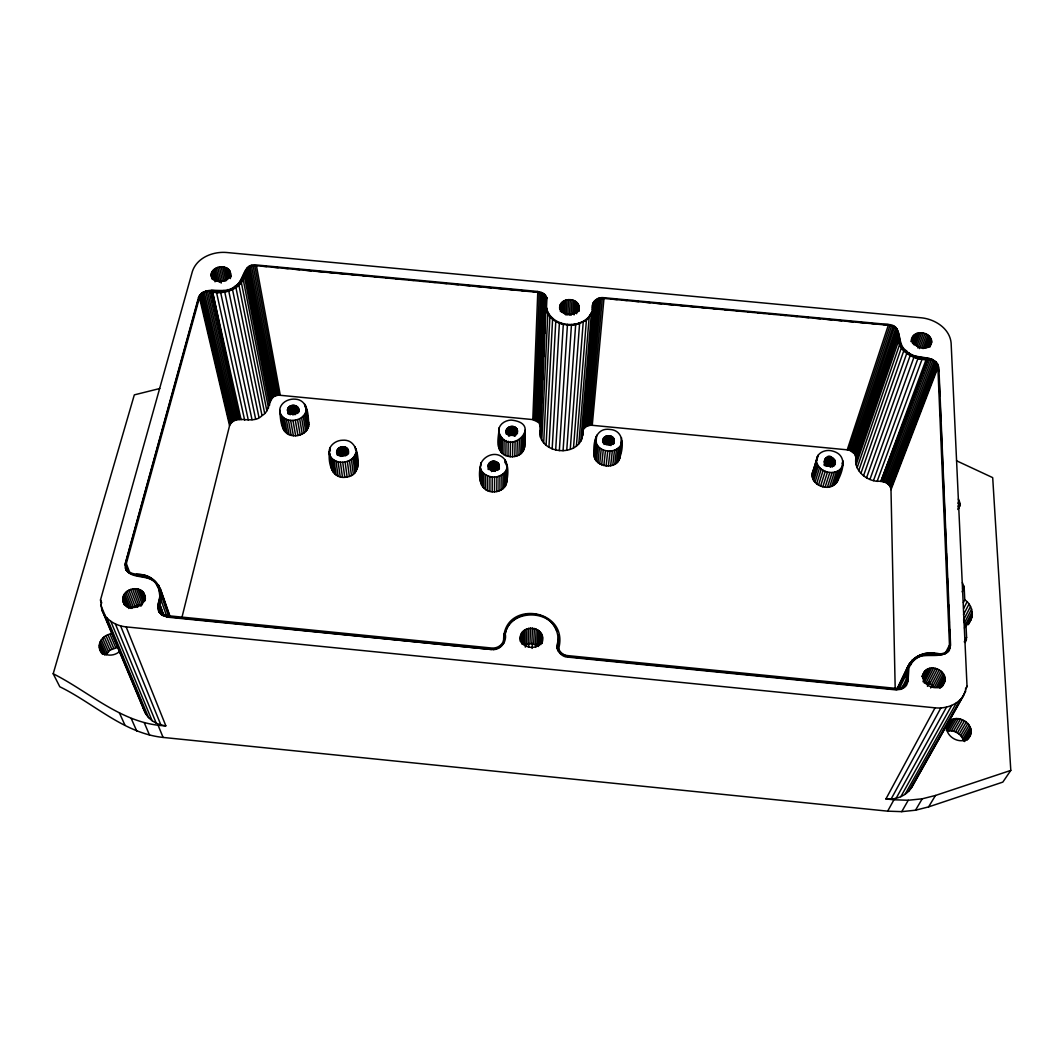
<?xml version="1.0" encoding="UTF-8"?>
<svg xmlns="http://www.w3.org/2000/svg" width="1064" height="1064" viewBox="0 0 1064 1064"><rect width="100%" height="100%" fill="white"/><g stroke="black" fill="none" stroke-linecap="round" stroke-linejoin="round"><path stroke-width="1.5" d="M489.906 491.408L489.906 476.579C466.325 469.051 492.1 443.475 504.948 459.768C509.47 467.242 507.927 477.789 505.586 485.743C503.671 488.868 500.333 490.837 496.795 491.568C481.154 494.201 477.59 479.412 480.316 466.511M489.892 469.144L489.892 462.494C494.175 458.252 503.086 464.702 497.606 469.237C493.324 473.507 484.399 467.029 489.892 462.494M490.65 470.301L490.664 461.989M491.502 471.578L491.515 461.616M491.462 649.506L167.327 616.628L163.377 615.577L159.108 611.933L161.874 615.152L167.514 617.16L491.462 649.506C500.758 650.756 507.062 641.379 505.227 633.944C507.634 619.102 524.791 611.095 538.504 614.939C553.027 618.171 561.273 633.984 556.804 645.476C555.887 649.572 561.526 657.379 567.83 657.126L895.888 689.884L901.434 689.246L906.661 684.99L908.018 681.359L908.869 668.392C912.234 658.204 923.592 652.937 933.806 654.174C939.166 655.211 946.348 655.384 949.46 649.918C939.991 662.18 917.846 647.471 910.372 665.133L910.611 664.628M492.18 491.794L492.22 476.965L489.906 476.579M492.419 471.325L492.446 461.364M493.377 471.219L493.403 461.244M493.55 649.559L499.442 647.324L504.403 642.084M494.348 471.232L494.388 461.271M494.507 491.847L494.574 477.031C500.851 476.898 507.648 472.017 507.169 465.221M495.292 471.405L495.345 461.43M496.196 470.035L496.25 461.723M559.903 306.126C559.478 316.806 579.282 317.524 579.109 306.632C577.247 296.191 557.922 297.774 559.731 309.198M496.795 491.568L496.901 476.738M497.021 470.461L497.074 462.148M497.766 469.33L497.806 462.694M498.364 469.956L498.418 463.319M525.164 430.215C524.619 438.701 527.89 452.519 516.944 455.911C512.023 457.613 506.198 456.788 502.181 453.397C495.492 446.867 498.777 436.014 499.229 427.715C501.038 422.94 506.171 420.293 511.066 420.067C545.287 423.485 507.422 459.648 498.71 431.439M498.59 446.627L498.763 429.55M498.843 469.011L498.883 464.037M498.923 448.476L499.229 427.715M499.003 490.956L499.136 476.127M499.309 468.918L499.202 464.795M499.654 450.258L499.787 435.109M500.745 451.921L500.905 436.772M501.038 490.038L501.197 475.196M502.181 453.397L502.354 438.262M502.846 488.842L503.033 473.985M503.897 454.647L504.097 439.525M520.323 641.406C517.038 622.134 548.585 625.313 541.842 643.547M504.389 487.392L504.589 472.536M504.895 462.76L504.948 459.768M505.852 455.645L506.078 440.523M505.586 485.743L505.812 470.873M506.012 464.795L506.065 461.47M506.384 434.112C503.006 425.946 517.41 423.233 517.437 431.359C516.479 437.158 506.038 436.333 506.451 430.295M506.57 434.085L506.637 429.524M503.738 642.935C500.293 597.995 572.206 607.611 558.041 650.796M506.916 433.354L506.996 428.792M506.424 483.947L506.663 469.064M504.03 640.435L504.137 633.798M506.876 482.072L506.663 473.267M507.395 434.218L507.488 428.127M508.007 435.149L508.127 427.542M507.98 456.336L508.233 441.228M505.227 633.944C509.084 609.699 549.742 608.488 556.871 631.245M508.725 436.187L508.871 427.063M509.55 435.828L509.723 426.691M510.454 435.575L510.627 426.438M510.228 456.722L510.507 441.613M511.398 435.469L511.584 426.332M512.356 435.495L512.542 426.358M512.516 456.775L512.835 441.666M513.287 435.655L513.486 426.518M520.456 636.644C519.245 648.535 538.663 651.594 542.028 640.488M524.645 447.266L524.326 443.555M514.178 435.934L514.378 426.81M514.989 436.346L515.202 427.223M514.777 456.509L515.122 441.4M515.747 435.349L515.92 427.741M516.386 434.431L516.532 428.353M516.878 433.607L516.998 429.045M517.237 432.835L517.303 429.789M517.383 433.607L517.463 430.561M516.944 455.911L517.317 440.802M518.939 455.02L519.352 439.898M520.722 453.849L521.147 438.727M522.225 452.453L522.677 437.304M523.395 450.843L523.86 435.695M592.688 304.61L592.502 309.704C590.6 302.575 597.21 296.577 604.046 297.707L888.307 324.48C903.895 325.065 895.742 344.483 906.435 350.801C914.734 361.348 935.429 352.676 938.874 367.705L950.578 645.223L949.194 650.437M909.281 352.942L909.068 353.541C894.106 349.152 904.387 326.688 888.32 325.225L603.966 298.439C595.641 297.029 592.049 305.381 592.715 312.324L582.088 438.461C574.666 457.906 539.182 453.025 539.741 431.359M524.206 449.101L524.658 432.902M582.088 438.461L583.378 426.345M520.615 641.127L520.828 634.982M521.187 642.629L521.52 633.399M522.052 644.279L522.504 631.963M480.449 481.42L480.476 474.531M523.235 644.571L523.754 630.686M541.057 414.441L540.552 427.196L538.996 422.621L532.798 419.588L537.799 291.47L256.623 264.989C242.246 262.728 244.787 281.162 234.984 286.15C224.743 296.377 205.392 283.317 198.502 297.548L125.273 563.455L125.286 568.216C131.005 581.543 152.551 571.82 157.884 587.208C152.857 572.286 133.838 579.813 125.871 569.666L126.084 570.224M525.244 629.635L524.645 645.063L531.801 643.534L538.451 646.447L539.302 631.032M534.248 419.828L539.328 292.467L256.437 265.707C251.982 265.308 246.702 267.343 245.159 271.865C243.789 282.439 234.04 289.634 224.012 291.217M525.31 647.151L525.443 643.866M539.554 292.387L537.799 291.47M526.281 644.265L526.919 628.824M535.631 420.267L540.871 292.933L539.328 292.467M541.27 292.268L542.813 293.624L539.581 291.749M536.908 420.892L542.281 293.598L540.871 292.933M528.063 643.733L528.728 628.292M538.038 421.69L543.544 294.435L542.281 293.598M528.728 646.699L528.875 643.401M544.223 293.917L546.923 298.173L545.393 295.007L542.84 292.999M538.996 422.621L544.608 295.42L543.544 294.435M529.925 643.494L530.617 628.039M539.741 423.672L545.446 296.537L544.608 295.42M539.807 434.378L545.446 296.537M541.589 402.897L542.108 391.353M542.64 379.808L543.172 368.264M543.691 356.719L544.223 345.175M544.848 333.232L545.273 322.086M545.885 308.893L546.018 297.734M540.485 437.371L546.337 298.984M549.968 316.208L547.229 311.473L546.51 307.815C550.647 327.858 583.671 330.545 591.784 312.085L588.272 318.136L583.617 321.674M531.801 643.534L532.532 628.079M541.789 440.243L547.787 314.08L546.324 311.034M532.12 648.415L532.359 643.481M950.125 648.442L949.62 629.223M533.649 643.866L534.407 628.425M543.677 442.903L549.889 316.899L547.787 314.08M968.12 738.828C980.383 725.409 952.945 708.824 946.654 725.715M550.673 316.487L553.253 318.894M535.405 644.465L536.203 629.037M909.374 664.588L907.805 667.979C912.061 655.185 927.13 651.075 939.18 653.735C944.234 654.373 949.846 650.543 949.474 645.117L937.889 367.612C937.756 362.917 931.346 358.116 927.542 359.566C913.484 360.497 895.702 350.136 897.963 334.256L855.948 457.56C853.607 470.022 865.591 480.236 877.135 481.327C882.774 480.728 890.528 483.016 890.994 489.666L895.183 688.129M963.505 695.643C957.454 704.94 945.763 708.93 935.043 707.826L885.926 798.958C895.622 799.968 906.076 796.098 911.489 787.692L963.505 695.643L967.03 686.267L951.123 343.047C949.753 328.364 934.804 319.08 921.185 317.79L226.672 252.501C213.066 251.29 196.96 257.594 192.385 271.44L100.521 599.897L101.772 609.606L143.893 709.901C147.191 719.064 156.381 724.916 165.838 725.821L126.15 626.882C115.776 625.898 105.429 619.74 101.772 609.606M535.618 647.378L535.777 644.092M546.085 445.284L552.575 319.426L549.889 316.899M537.027 645.343L537.839 629.915M965.261 642.523L966.591 637.509L965.992 625.087C975.608 619.541 973.228 605.283 964.769 599.817L964.184 587.74L962.401 582.633M548.944 447.292L555.767 321.567L552.575 319.426M539.82 644.678L540.512 632.362M540.831 644.611L541.456 633.838M552.163 448.888L559.385 323.257L555.767 321.567M559.93 309.464L560.196 304.849M560.342 311.34L560.781 303.639M559.784 322.578L562.258 323.975M541.643 643.122L542.081 635.447M957.799 509.496L960.034 505.36L958.411 498.976M561.087 311.779L561.632 302.548M542.042 643.255L542.401 637.123M562.071 312.351L562.71 301.578M944.978 680.628C947 668.618 925.986 662.287 922.993 675.015C920.865 687.105 942.052 693.475 944.978 680.628L941.401 687.317M563.255 313.095L564 300.78M555.674 450.006L563.295 324.467L559.385 323.257M564.598 314.026L565.449 300.168M566.061 315.17L567.032 299.769M908.018 681.359L907.911 673.126M567.697 314.984L568.681 299.583M559.345 450.617L567.471 324.374M906.648 675.454L908.044 667.474M569.346 315.024L570.357 299.636M570.982 315.303L572.006 299.902M563.069 450.724L571.474 324.48M572.645 314.239L573.576 300.38M574.068 314.917L575.026 301.072M575.558 312.71L576.316 301.937M571.421 325.105L575.411 324.055M566.753 450.285L575.651 324.799L586.397 320.357L592.715 312.324M576.635 313.72L577.393 302.961M577.686 311.792L578.231 304.105M578.364 311.486L578.816 305.341M578.776 311.247L579.109 306.632M578.883 311.007L579.109 307.935M575.358 324.68L579.162 323.11M570.264 449.354L579.574 323.815M912.779 336.849C909.427 347.143 928.553 352.769 931.599 342.515C932.436 330.997 911.489 328.683 911.183 341.358M556.844 647.311L560.435 653.416L567.883 656.621L896.127 689.392L901.674 688.741L905.703 686.346M582.633 321.674L579.122 323.735M558.068 645.01L558.826 635.088M573.509 447.931L583.192 322.326M576.395 446.069L586.397 320.357M578.829 443.821L589.097 317.99M580.745 441.254L591.225 315.277M592.635 305.235L593.034 303.24M592.981 303.865L593.685 301.95M583.657 423.06L586.57 388.546M586.849 385.261L588.645 363.888M588.924 360.603L589.762 350.748M590.041 347.449L592.954 312.936M593.233 309.651L593.646 304.73M582.819 435.509L593.965 303.479M593.632 302.575L594.616 300.78M357.77 467.575C358.98 456.961 357.012 438.927 342.448 440.23C335.519 440.31 327.765 446.215 329.321 453.743C328.271 465.154 333.125 480.143 347.117 477.005C361.467 474.837 357.424 458.85 355.828 448.676M582.966 431.279L594.55 302.309M583.79 428.992L584.548 427.981L595.401 301.245M595.787 299.755L594.563 301.405M584.548 427.981L585.506 427.09L596.465 300.314M597.183 298.904L598.753 298.266M585.506 427.09L586.65 426.358L597.729 299.543M586.65 426.358L587.94 425.799L599.165 298.957M600.455 297.84L603.98 298.332M587.94 425.799L589.323 425.44L600.708 298.572M589.323 425.44L590.773 425.268L602.317 298.399M590.773 425.268L592.249 425.307L604.046 297.707M348.5 453.171C349.963 442.983 332.646 446.149 337.488 455.286M594.071 453.982C593.007 443.183 595.587 427.515 609.752 429.404C624.009 430.282 623.783 446.069 620.152 456.496C618.064 472.802 587.98 466.072 595.215 450.404M594.084 455.858L595.92 437.025M594.497 457.719L596.691 435.269M595.295 459.515L596.771 444.459L595.534 438.887M596.452 461.178L597.955 446.135L596.771 444.459M906.887 671.637L907.007 679.83L903.15 687.477L906.767 680.056C902.219 663.497 919.961 649.506 935.495 653.735M597.941 462.667L599.458 447.638L597.955 446.135M599.697 463.917L601.24 448.902L599.458 447.638M602.929 442.637C600.482 434.085 615.484 433.381 614.101 441.454C612.266 447 601.958 444.845 603.394 438.847M603.248 442.651L603.727 438.115M603.727 441.986L604.192 437.45M601.692 464.915L603.261 449.912L601.24 448.902M604.006 444.419L604.804 436.865M904.161 687.53L907.007 679.83M604.738 443.927L605.536 436.373M605.562 443.555L606.36 436.001M603.847 465.62L605.456 450.617L603.261 449.912M837.488 481.221C843.34 470.235 847.835 454.7 832.194 450.963C825.717 449.075 816.7 452.586 816.54 460.18C815.224 467.202 808.494 476.007 815.024 482.325C817.644 485.104 821.302 486.793 825.092 487.192C831.702 488.296 839.722 482.976 838.073 475.675M308.64 426.398C308.467 416.529 308.6 400.064 295.393 399.16C289.036 398.521 281.654 401.913 279.938 408.456C280.178 418.272 280.351 434.724 293.385 435.735C299.689 436.36 307.017 432.928 308.64 426.398L306.126 407.286M606.294 444.819L607.265 435.748M607.225 444.712L608.209 435.642M608.182 444.739L609.167 435.668M606.108 466.005L607.744 451.003C613.875 451.748 621.283 448.117 621.975 441.427M609.127 444.898L610.111 435.828M835.32 462.787C825.903 442.424 818.149 476.792 835.32 462.787L834.362 465.753M610.018 445.178L611.029 436.12M608.395 466.059L610.058 451.056M610.856 445.59L611.867 436.533M611.76 444.606L612.611 437.051M612.558 443.715L613.236 437.676M610.643 465.779L612.345 450.777M613.037 444.406L613.729 438.368M613.556 443.648L614.061 439.113M613.915 443.701L614.247 439.898M612.784 465.181L614.513 450.178M614.753 464.29L616.508 449.274M298.479 408.709C299.41 414.973 287.918 416.357 287.48 409.973C288.198 402.963 300.487 404.28 299.011 411.795M616.482 463.119L618.264 448.09M812.018 475.036L817.378 456.536M617.931 461.696L619.727 446.667M620.778 443.701L621.496 437.663M619.035 460.1L620.844 445.058M619.793 458.345L621.748 441.041M158.988 608.542L160.651 613.197C155.823 605.655 163.524 597.476 160.105 589.562M162.632 614.859L159.334 605.549C167.753 590.161 152.604 572.592 136.285 574.507M159.294 612.478L158.483 610.856C156.062 603.926 162.1 596.931 159.028 589.895L159.986 597.436L158.057 604.911M211.164 274.512C212.162 265.096 229.611 263.752 230.555 273.754C229.638 283.237 212.042 284.58 211.164 274.512L211.869 277.651M181.758 618.131L229.558 425.68C235.583 412.859 253.139 425.64 262.01 415.545C271.559 411.276 267.104 393.76 280.298 395.303L532.798 419.588M127.64 571.368L126.111 566.74L126.337 563.561L199.473 297.641C200.684 293.159 207.693 289.647 211.231 291.762C224.863 295.22 243.802 288.397 245.225 272.703L270.229 401.168L245.159 271.865M159.135 605.017L159.334 605.549C164.947 593.1 157.179 577.566 143.627 575.105C137.868 573.762 129.13 575.198 126.47 568.256M122.772 598.726C123.331 586.916 144.81 584.535 144.97 597.556C144.491 609.433 122.826 611.827 122.772 598.726L125.605 605.948M558.933 639.264C555.488 646.287 560.05 655.251 567.977 655.637L896.101 688.395L901.567 687.65L906.342 683.075M101.745 653.323C95.082 645.303 102.716 633.878 112.172 633.931M198.223 299.782L124.98 565.064M498.644 444.752L499.096 442.93M480.516 479.505L480.955 474.305M591.73 312.71L592.555 309.092M227.975 290.153C240.145 288.317 241.728 276.015 247.473 268.115L247.353 267.476M241.102 419.682L212.574 291.975L239.639 419.482L211.231 291.762C224.97 294.568 242.938 288.131 245.225 272.703L270.043 402.352L245.053 273.754M503.791 639.637C502.886 645.196 496.941 648.641 491.581 648.016L167.567 615.67L162.526 613.888L159.427 610.098M956.536 460.779L992.699 477.63L1010.8 770.403L1002.82 782.106L928.579 806.898L915.506 810.209L901.753 811.646L887.669 811.154L163.098 737.432C123.783 733.309 94.018 703.384 59.797 686.759L53.2 673.765L134.317 394.877L159.8 388.52M329.321 453.743C332.753 465.939 353.235 464.542 355.895 452.493M813.84 469.796L818.376 454.9M812.204 476.938L816.54 460.18M812.776 478.827L817.312 463.997L816.726 462.095M813.734 480.635L818.283 465.833L817.312 463.997M815.024 482.325L819.613 467.522L818.283 465.833M816.647 483.827L821.248 469.038L819.613 467.522M824.135 461.696L825.066 458.73M824.228 462.587L825.624 458.132M823.975 465.074L826.302 457.64M818.509 485.091L823.137 470.328L821.248 469.038M824.773 464.702L827.1 457.267M825.172 465.939L827.978 457.015M826.103 465.819L828.909 456.895M820.583 486.102L825.252 471.339L823.137 470.328M827.047 465.846L829.867 456.922M828.005 466.005L830.824 457.081M828.923 466.298L831.755 457.374M822.804 486.807L827.499 472.057C833.458 473.666 841.411 471.219 842.967 464.636M829.8 466.71L832.633 457.799M830.572 467.242L833.431 458.331M825.092 487.192L829.814 472.443M831.729 466.378L834.11 458.956M832.274 467.083L834.655 459.648M833.165 466.351L835.067 460.406M833.883 465.66L835.32 461.204M827.38 487.259L832.141 472.496M834.442 464.968L835.4 462.002M829.601 486.979L834.389 472.217M831.689 486.368L836.504 471.618M833.578 485.463L838.419 470.7M835.2 484.266L840.055 469.503M841.983 463.798L842.967 460.832M279.899 412.167C283.277 424.11 303.24 422.554 306.113 410.983M888.307 324.48L883.147 324.626M836.517 482.843L843.167 462.747M592.249 425.307L847.237 449.833L888.32 325.225M847.237 449.833L848.713 450.072L889.97 325.491M855.868 458.77L897.896 335.333L855.948 457.56L854.685 453.969L850.149 450.524L891.579 325.97M893.148 325.823L895.875 327.592M851.506 451.163L893.095 326.635M852.73 451.961L894.585 326.635M853.807 452.905L895.689 328.497M854.685 453.969L896.686 329.627M896.992 328.683L896.779 329.295C901.075 336.171 897.763 346.452 906.222 351.413L906.435 350.801M855.336 455.126L897.444 330.864M855.775 456.336L897.95 332.141M855.948 457.56L898.162 333.444M855.669 461.749L897.737 338.485M928.047 358.994L882.322 481.58L927.542 359.566C914.681 359.566 899.2 351.958 898.056 337.767L898.269 337.155M856.094 464.782L898.269 341.704M812.244 473.174L812.856 471.418M857.132 467.788L899.479 344.896M858.741 470.674L901.328 347.955M860.896 473.36L903.775 350.801M863.529 475.754L906.754 353.368M911.329 341.743L913.457 335.719M912.26 340.759L914.388 334.734M908.51 354.113L912.473 354.751M912.34 342.954L915.545 333.923M913.151 343.845L916.915 333.298M866.548 477.803L910.172 355.549M914.122 344.936L918.418 332.886M911.835 355.988L923.193 357.77M915.718 344.763L920.041 332.7M916.836 346.305L921.717 332.739M869.9 479.452L913.923 357.304M917.966 348.088L923.406 333.019M915.412 357.477L915.904 356.174M919.575 348.58L925.042 333.511M873.464 480.635L917.926 358.568M921.663 347.755L926.598 334.216M919.163 358.541L919.509 357.185M923.047 348.646L928.008 335.094M924.816 348.167L929.231 336.131M877.135 481.327L922.036 359.313M926.372 347.835L930.242 337.301M923.007 359.14L927.768 358.967M927.675 347.582L931 338.565M928.712 347.396L931.492 339.882M930.029 345.72L931.692 341.212M929.936 347.01L931.599 342.515M926.146 359.512L880.832 481.5L927.542 359.566M924.483 358.515L927.741 358.196M929.431 358.462L927.515 358.794M883.812 481.859L929.723 359.299M931.08 358.927L932.663 359.579M885.261 482.351L931.346 359.818M886.618 483.029L932.875 360.55M887.855 483.881L934.259 361.454M935.456 361.401L936.599 362.518M888.919 484.865L935.469 362.505M889.783 485.982L936.466 363.688M890.435 487.166L937.211 364.965M937.53 363.728L938.781 371.615M890.847 488.416L937.69 366.282M890.994 489.666L937.889 367.612M199.912 294.808L198.502 297.548M957.999 503.392L959.302 500.519M957.919 506.424L959.888 502.128M958.172 508.047L960.127 503.764M958.731 508.22L960.034 505.36M897.151 688.647L907.818 666.503M896.886 689.632L909.733 662.978M897.989 688.275L906.634 670.36M910.904 662.845L912.34 659.88M899.014 689.326L906.235 674.43M911.542 661.542L914.521 658.403M902.272 687.53L906.608 678.619M914.269 658.909L917.74 656.249M907.007 679.55L906.688 676.983M903.921 687.437L906.834 681.492M904.094 687.49L905.544 684.524M917.487 656.754L921.358 654.613M925.308 653.549L921.105 655.118M926.438 653.894L929.471 653.07M962.574 588.711L963.931 585.998M948.184 722.988C941.148 735.171 962.002 747.686 969.73 736.142M962.149 591.81L964.184 587.74M911.489 787.692L965.753 691.148M921.943 676.372L924.204 671.929M929.218 653.589L933.766 653.203M922.275 676.571L925.268 670.639M922.501 677.662L926.584 669.562M923.353 678.18L928.141 668.737M922.993 681.692L929.856 668.192M963.399 602.503L964.769 599.817M931.705 667.926L924.124 682.782L929.75 683.78L934.458 687.131L942.225 672.328M963.612 608.542L967.056 601.825M926.013 682.822L933.62 667.966M927.901 683.168L935.549 668.312M963.452 614.819L968.985 604.086M927.449 686.346L929.71 681.971M944.938 653.894L949.474 645.117M929.75 683.78L937.424 668.937M947.106 651.128L949.381 646.739M970.514 606.533L963.572 619.926L965.248 625.1L972.23 611.76M947.465 651.221L948.982 648.295M931.492 684.671L939.206 669.841M930.668 687.982L932.184 685.07M964.649 622.48L971.618 609.113M933.075 685.801L940.815 670.972M964.45 628.026L965.992 625.087M966.072 626.377L972.363 614.394M968.506 623.597L972.004 616.947M968.373 624.661L971.166 619.354M936.307 687.278L943.396 673.845M937.876 687.57L944.273 675.48M939.14 687.916L944.832 677.196M964.263 641.885L966.591 637.509M940.084 688.302L945.071 678.925M964.955 642.191L966.498 639.291M942.358 686.4L944.539 682.25M891.113 799.051L940.869 707.946M887.669 811.154L893.933 799.769L908.244 800.261L922.209 798.811L935.482 795.46L1010.8 770.403M896.127 798.306L946.481 707.148M900.809 796.736L951.708 705.445M905.012 794.396L956.376 702.905M965.42 689.113L967.03 686.267M908.603 791.35L960.353 699.593M946.255 726.991L949.341 721.552M946.149 728.521L950.777 720.341M946.268 730.33L952.466 719.424M954.341 718.812L947.346 731.074C954.209 729.545 961.856 734.133 963.558 740.996L970.82 728.84M901.753 811.646L908.244 800.261M949.341 730.795L956.363 718.519M951.402 730.835L958.451 718.559M953.477 731.207L960.566 718.932M955.512 731.899L962.627 719.636M957.427 732.883L964.583 720.634M959.183 734.147L966.365 721.911M915.506 810.209L922.209 798.811M960.712 735.636L967.921 723.414M117.785 647.311L109.938 650.171L106.054 654.799L100.242 641.486M961.976 737.299L969.211 725.103M962.933 739.108L970.182 726.925M964.636 741.568L971.1 730.769M966.963 739.414L971.006 732.67M966.976 740.291L968.586 737.605M968.12 738.522L970.541 734.479M928.579 806.898L935.482 795.46M203.995 291.656L201.043 293.598M118.636 652.205C112.997 656.754 102.516 656.249 99.684 648.747M142.403 604.711L136.764 605.429L133.386 607.225L127.228 591.238M251.676 265.415L248.657 266.625M575.651 324.799L567.391 325.132M211.084 291.124L224.012 291.124M491.462 648.987L493.55 649.04M492.22 476.965L494.574 477.031M570.091 325.065L563.295 324.467M261.704 266.093L266.665 266.559M273.275 267.184L278.236 267.649M283.197 268.115L288.145 268.58M294.768 269.205L299.729 269.671M306.339 270.296L311.3 270.761M317.91 271.387L322.871 271.852M329.481 272.477L334.442 272.943M339.403 273.408L346.013 274.033M350.974 274.499L355.935 274.964M362.545 275.589L367.506 276.055M374.116 276.68L379.077 277.145M385.687 277.771L390.648 278.236M395.608 278.702L402.219 279.327M408.829 279.952L413.79 280.417M420.4 281.042L423.711 281.348M430.322 281.973L435.282 282.439M441.893 283.064L446.853 283.529M453.464 284.155L458.424 284.62M465.034 285.245L469.995 285.711M476.619 286.336L481.566 286.801M486.527 287.267L491.488 287.732M498.098 288.357L503.059 288.823M509.683 289.448L514.63 289.913M521.254 290.538L526.215 291.004M532.825 291.629L537.786 292.095M610.59 298.957L617.2 299.569M622.147 300.048L627.108 300.514M633.718 301.125L638.666 301.591M645.276 302.216L650.237 302.681M656.847 303.307L661.795 303.772M668.405 304.397L673.366 304.863M679.976 305.488L684.923 305.953M689.884 306.419L694.832 306.884M701.442 307.509L706.403 307.975M713.013 308.6L717.961 309.065M724.571 309.69L729.532 310.156M736.128 310.781L741.089 311.247M747.699 311.872L752.647 312.337M757.608 312.803L764.218 313.415M769.166 313.893L774.126 314.359M780.737 314.971L785.684 315.449M792.294 316.061L797.255 316.527M803.865 317.152L808.813 317.617M813.774 318.083L820.384 318.708M826.981 319.333L831.942 319.798M838.552 320.424L841.85 320.73M848.46 321.355L853.421 321.82M860.018 322.445L864.979 322.911M871.589 323.536L876.55 324.001M135.966 574.573C144.917 574.839 154.506 578.457 158.908 586.743L158.709 586.197M933.514 653.708L936.067 653.961M126.15 626.882L935.043 707.826M53.2 673.765C89.828 692.132 122.732 724.424 165.838 725.821M885.926 798.958L893.933 799.769M923.22 358.528L915.625 356.879M605.456 450.617L607.744 451.003M848.713 450.072L850.149 450.524M825.252 471.339L827.499 472.057M119.314 712.681L124.98 725.236M99.231 645.156L103.115 654.001M131.244 718.533L136.737 731.021M99.271 646.992L102.516 654.347M99.564 643.308L104.738 655.118M101.266 639.77L107.065 653.097M102.596 638.201L108.368 651.527M104.192 636.817L109.938 650.171M106.001 635.673L111.72 649.027M144.239 722.682L149.532 735.118M107.983 634.796L113.662 648.162M110.058 634.211L115.697 647.577M103.9 614.048L145.848 713.997M106.932 617.998L148.614 717.655M100.641 604.844L105.11 615.524M106.387 618.57L108.315 623.145M109.592 626.191L113.422 635.341M114.699 638.4L116.614 642.975M117.891 646.021L119.82 650.596M121.097 653.642L123.012 658.217M125.565 664.322L126.842 667.367M128.757 671.943L132.601 681.093M133.878 684.152L135.793 688.727M137.07 691.773L138.985 696.348M140.262 699.394L142.177 703.969M110.816 621.363L152.112 720.74M100.521 599.897L101.798 602.956M157.698 586.663L159.228 590.44M115.404 624.009L156.235 723.188M158.004 725.023L163.098 737.432M505.839 476.419L506.584 478.241M120.578 625.871L160.864 724.903M122.826 600.362L124.528 604.698M123.211 601.945L124.342 604.831M123.663 595.428L128.757 608.475M123.052 597.064L127.028 607.198M124.581 593.885L130.234 608.395M125.791 592.475L131.976 608.462M128.877 590.201L135.008 606.214M130.673 589.416L137.549 607.212M132.561 588.897L138.626 604.911M126.337 563.561L129.795 572.791M126.057 565.157L128.944 572.831M126.111 566.74L127.866 571.408M134.503 588.645L140.993 606.254M136.405 588.698L141.858 603.248M138.24 589.017L143.121 602.118M141.472 590.493L145.223 600.668M139.943 589.629L144.265 601.266M143.773 592.887L145.382 597.237M142.762 591.584L145.435 598.846M157.765 606.746L157.844 608.568M159.068 605.283L162.393 614.62M158.869 606.919L161.874 615.152M161.09 600.229L167.115 617.319M357.065 461.976L357.93 465.66M160.305 588.472L170.147 616.694M161.356 592.249L170.08 617.266M158.523 584.987L169.349 615.976M161.622 596.212L168.71 616.468M337.062 452.267C338.605 458.052 349.112 456.243 348.114 450.152M308.055 420.972L308.64 422.727M546.949 297.548L546.47 308.44M142.815 705.499L143.893 709.901M199.473 297.641L229.558 425.68M200.71 295.194L230.649 423.366M199.952 296.391L229.984 424.496M619.687 452.759L620.152 456.496M202.931 293.145L232.604 421.424M201.708 294.103L231.526 422.342M204.315 292.347L233.841 420.666M205.724 290.977L235.21 420.067M209.143 291.097L238.15 419.469M207.48 291.31L236.66 419.668M211.284 290.392L215.726 290.818M210.818 291.11L239.639 419.482M211.856 271.985L213.585 279.832M211.364 273.235L212.76 279.513M211.257 275.789L211.962 278.914M212.614 270.801L215.034 281.8M216.551 292.534L244.667 420.214M220.66 292.573L248.351 420.24M214.862 268.78L217.588 281.348M213.625 269.724L216.032 280.723M216.271 267.995L219.33 282.146M219.463 267.011L222.482 281.162M224.77 292.081L252.035 419.761M223.879 290.485L224.145 291.842M217.814 267.397L221.192 283.117M221.139 266.825L224.145 280.976M228.76 291.07L255.599 418.804M227.842 289.528L228.295 290.844M222.815 266.878L225.794 281.029M225.94 267.623L228.228 278.622M224.438 267.144L227.071 279.712M228.454 269.139L230.396 278.568M232.524 289.581L258.964 417.381M227.297 268.288L229.252 277.717M230.063 271.267L231.207 276.893M229.385 270.15L230.675 276.427M235.942 287.666L262.01 415.545M238.935 285.352L264.67 413.351M241.395 282.718L266.851 410.864M243.27 279.859L268.5 408.137M244.494 276.84L269.578 405.278M246.422 269.498L271.347 398.92M245.664 270.642L270.668 400.011M247.433 268.447L272.238 397.923M250.027 266.785L274.552 396.34M248.643 267.53L273.315 397.058M251.543 266.213L275.909 395.781M281.441 415.598L284.301 430.987M253.152 265.827L277.345 395.422M281.947 419.269L282.532 422.355M279.712 410.318L283.357 429.351M256.437 265.707L280.298 395.303M284.394 418.312L287.214 433.686M254.801 265.668L278.821 395.263M282.758 417.061L285.604 432.436M286.283 419.296L289.089 434.657M288.384 420.001L291.164 435.349M290.632 420.386L293.385 435.735M288.238 407.712L289.342 413.896M287.825 408.443L288.663 413.071M287.573 409.201L288.397 413.829M287.48 409.973L288.118 413.829M290.286 405.996L291.642 413.736M289.488 406.475L290.858 414.202M288.796 407.06L290.179 414.787M292.095 405.397L293.717 414.667M291.15 405.637L292.786 414.907M292.959 420.44L295.672 435.788M294.01 405.304L295.619 414.588M293.052 405.278L294.675 414.561M295.273 420.174L297.96 435.522M295.819 405.756L297.149 413.484M297.521 419.588L300.181 434.937M294.941 405.464L296.284 413.191M298.239 407.964L298.758 411.05M297.827 407.286L298.625 411.914M299.636 418.697L302.256 434.059M297.282 406.674L298.332 412.859M296.603 406.155L297.667 412.34M301.551 417.527L304.144 432.902M303.2 416.13L305.767 431.519M304.53 414.548L307.084 429.936M305.528 405.517L307.802 419.429M304.543 403.881L305.049 406.98M305.514 412.805L308.041 428.207M306.326 409.121L308.839 424.549M329.734 452.945L330.412 457.467M330.851 460.486L331.529 465.021M329.946 455.578L332.181 470.634M329.095 451.841L331.556 468.825M332.327 458.797L334.522 473.839M329.88 448.037L330.332 451.056M330.957 457.281L333.178 472.323M334.003 460.087L336.184 475.116M335.958 461.111L338.113 476.127M337.049 450.671L337.687 455.193M338.099 461.829L340.227 476.832M340.387 462.215L342.475 477.217M338.246 448.463L339.31 456.017M337.7 449.141L338.552 455.179M337.288 449.886L337.926 454.421M339.735 447.372L340.985 456.443M338.937 447.864L339.988 455.419M341.557 446.734L342.794 455.818M340.613 446.986L341.863 456.057M342.741 462.281L344.803 477.271M343.499 446.654L344.723 455.724M345.095 462.002L347.117 477.005M342.528 446.627L343.765 455.698M345.348 447.106L346.345 454.661M347.369 461.39L349.351 476.393M344.457 446.814L345.667 455.884M347.848 449.394L348.433 453.916M347.423 448.689L348.021 453.224M346.851 448.064L347.649 454.102M346.146 447.532L347.157 455.086M349.484 460.473L351.453 475.475M351.399 459.262L353.341 474.291M353.048 457.826L354.95 472.855M355.323 454.381L357.198 469.45M354.365 456.177L356.254 471.219M355.19 446.853L355.562 449.873M282.598 425.746L282.785 427.582M938.993 376.576L939.818 396.38M940.031 401.341L940.869 421.158M941.135 427.755L941.906 445.922M942.185 452.533L943.01 472.349M943.223 477.297L944.061 497.114M944.26 502.075L945.098 521.879M945.377 528.489L946.149 546.657M946.415 553.253L947.253 573.07M947.465 578.031L948.29 597.848M948.569 604.445L949.341 622.613M897.963 334.256L898.056 337.767M480.649 468.426L480.782 483.335M482.497 471.99L482.604 486.873M481.38 470.275L481.5 485.171M480.862 462.667L480.888 465.992M483.947 473.52L484.04 488.389M485.716 474.823L485.769 489.666M487.711 475.847L487.751 490.69M489.254 463.093L489.254 469.743M488.735 463.784L488.735 468.759M488.376 464.529L488.15 469.45M163.643 615.045L159.786 604.206L163.55 615.045"/></g></svg>
